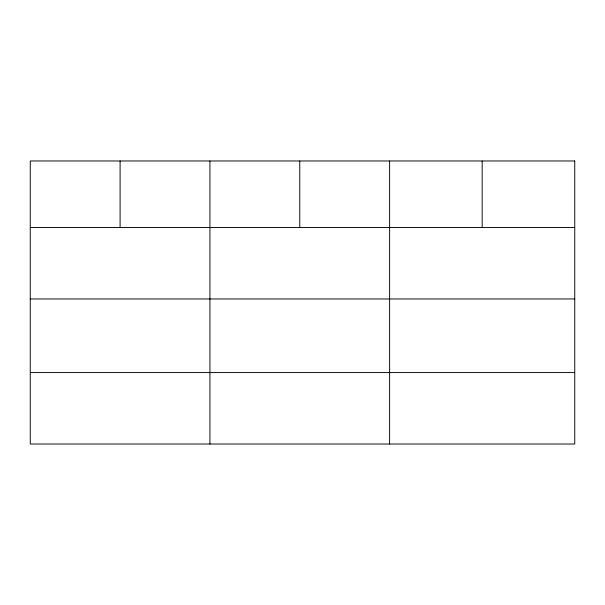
<?xml version="1.0" encoding="UTF-8"?>
<svg xmlns="http://www.w3.org/2000/svg" width="605" height="605" viewBox="0 0 605 605"><rect width="100%" height="100%" fill="white"/><g stroke="black" fill="none" stroke-linecap="round" stroke-linejoin="round"><path stroke-width="0.91" d="M30.25 227.518L574.75 227.518M30.25 298.968L574.75 298.968M30.25 372.582L574.75 372.582M482.185 160.975L482.185 227.518M389.62 160.975L389.62 444.025M299.777 160.975L299.777 227.518M209.935 160.975L209.935 444.025M120.093 160.975L120.093 227.518M574.75 160.975L30.25 160.975L30.25 444.025L574.75 444.025L574.75 160.975"/></g></svg>
